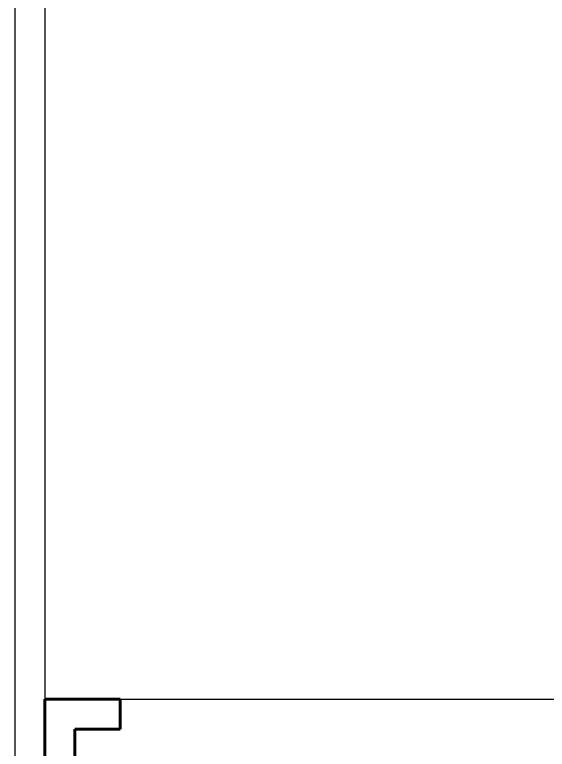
# Model space of a CAD drawing. Header units: metres. Extents: x 54.3 to 102.1, y 17 to 45.8.
# Drawn here: x 54.271 to 56.921, y 32.329 to 35.98 of the extents above; entities that cross this region are included whole.
import ezdxf

# ---------------------------------------------------------------- set-up
doc = ezdxf.new("R2010")
doc.units = ezdxf.units.M
doc.layers.add('A-WALL', color=6, linetype='Continuous', lineweight=60)

msp = doc.modelspace()

# ---------------------------------------------------------------- linework, layer by layer
for p, q in [((54.2712, 45.7568), (54.2712, 17.0048)), ((54.4212, 42.3548), (54.4212, 32.5788)), ((54.7962, 32.5788), (57.1962, 32.5788))]:
    msp.add_line(p, q)
at = {"layer": 'A-WALL'}
for p, q in [((54.7962, 32.5788), (54.4212, 32.5788)), ((54.4212, 32.5788), (54.4212, 27.2048)), ((54.7962, 32.4288), (54.7962, 32.5788)), ((54.5712, 27.3548), (54.5712, 32.4288)), ((54.7962, 32.4288), (54.5712, 32.4288))]:
    msp.add_line(p, q, dxfattribs=at)

doc.saveas('drawing.dxf')
